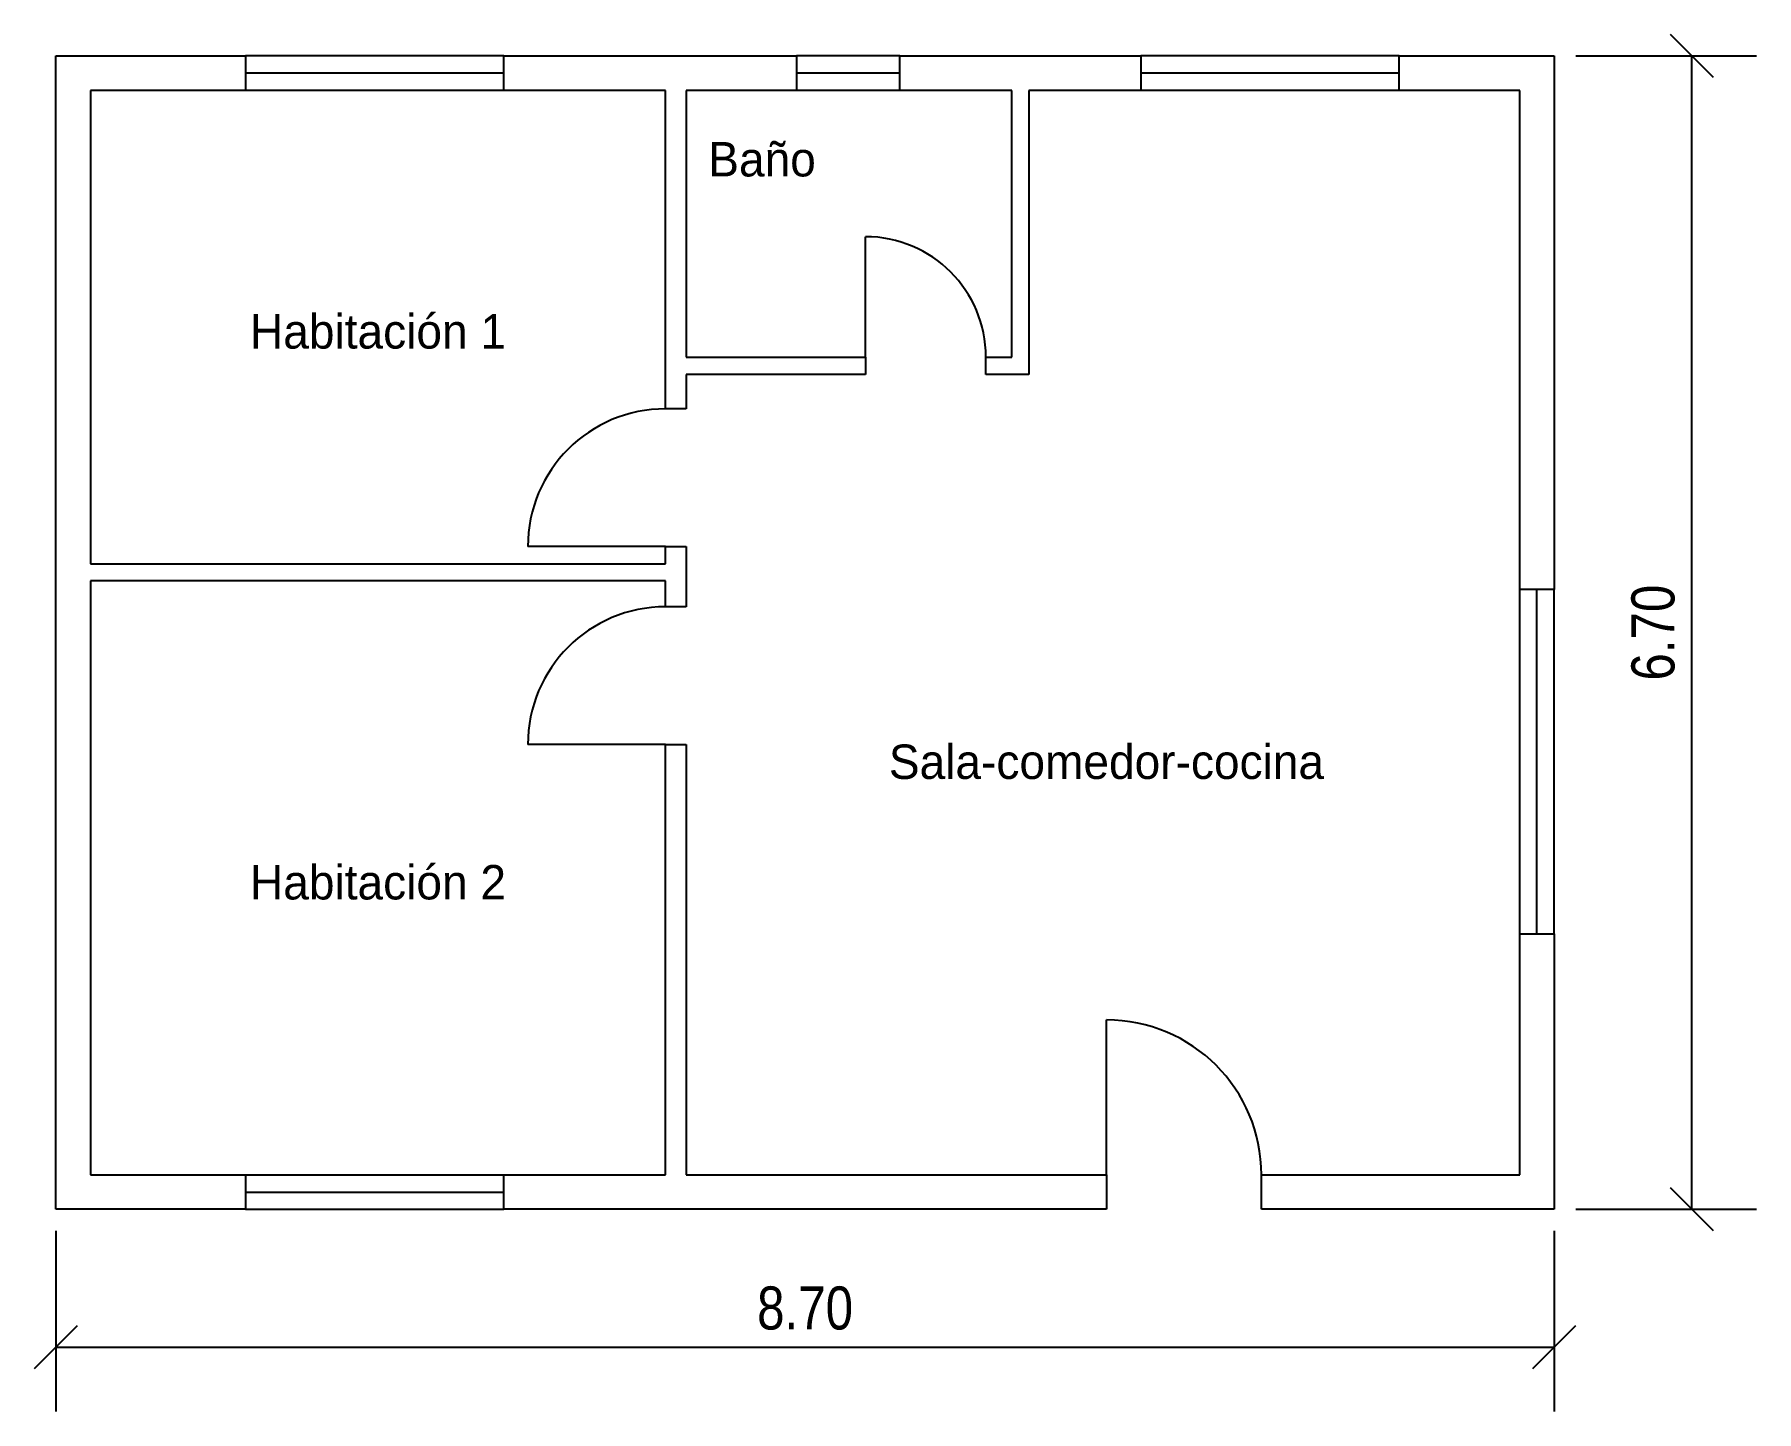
# Model space of a CAD drawing. Header units: metres. Extents: x -0.2 to 9.8, y -1.3 to 6.7.
import ezdxf
from ezdxf.enums import TextEntityAlignment as Align

# ---------------------------------------------------------------- set-up
doc = ezdxf.new("R2010")
doc.units = ezdxf.units.M
for name, color, linetype in [('A-COTA', 8, 'Continuous'), ('A-MURO', 7, 'Continuous'), ('A-PUERTA', 1, 'Continuous'), ('A-TEXTO', 3, 'Continuous'), ('A-VENTANA', 5, 'Continuous')]:
    doc.layers.add(name, color=color, linetype=linetype)
doc.styles.add('OpenSansCondensed-Light', font='OpenSansCondensed-Light.ttf')
doc.dimstyles.new('EZ_M_100_H25_CM', dxfattribs={"dimtxt": 0.25, "dimasz": 0.25, "dimexe": 0.375, "dimexo": 0.125, "dimgap": 0.1, "dimtad": 1, "dimlfac": 100, "dimzin": 12, "dimdsep": 46, "dimtxsty": 'OpenSansCondensed-Light', "dimtsz": 0.125, "dimcen": 2.5, "dimazin": 3, "dimtfac": 0.5, "dimtmove": 2, "dimatfit": 3})

msp = doc.modelspace()

# ---------------------------------------------------------------- linework, layer by layer
at = {"layer": 'A-MURO'}
for p, q in [((-0.1, -0.1), (-0.1, 6.6)), ((-0.1, 6.6), (1, 6.6)), ((1, 6.6), (1, 6.4)), ((2.5, 6.4), (2.5, 6.6)), ((2.5, 6.6), (4.2, 6.6)), ((4.2, 6.6), (4.2, 6.4)), ((4.8, 6.4), (4.8, 6.6)), ((4.8, 6.6), (6.2, 6.6)), ((6.2, 6.6), (6.2, 6.4)), ((7.7, 6.4), (7.7, 6.6)), ((7.7, 6.6), (8.6, 6.6)), ((8.6, 6.6), (8.6, 3.5)), ((1, 6.4), (0.1, 6.4)), ((0.1, 6.4), (0.1, 3.65)), ((3.44, 6.4), (2.5, 6.4)), ((3.44, 4.55), (3.44, 6.4)), ((4.2, 6.4), (3.56, 6.4)), ((3.56, 6.4), (3.56, 4.85)), ((5.45, 6.4), (4.8, 6.4)), ((5.45, 4.85), (5.45, 6.4)), ((6.2, 6.4), (5.55, 6.4)), ((5.55, 6.4), (5.55, 4.75)), ((8.4, 6.4), (7.7, 6.4)), ((8.4, 3.5), (8.4, 6.4)), ((3.56, 4.85), (4.6, 4.85)), ((4.6, 4.85), (4.6, 4.75)), ((5.3, 4.75), (5.3, 4.85)), ((5.3, 4.85), (5.45, 4.85)), ((4.6, 4.75), (3.56, 4.75)), ((3.56, 4.75), (3.56, 4.55)), ((5.55, 4.75), (5.3, 4.75)), ((3.56, 4.55), (3.44, 4.55)), ((3.44, 3.65), (3.44, 3.75)), ((3.44, 3.75), (3.56, 3.75)), ((3.56, 3.75), (3.56, 3.4)), ((0.1, 3.65), (3.44, 3.65)), ((3.44, 3.55), (0.1, 3.55)), ((0.1, 3.55), (0.1, 0.1)), ((3.44, 3.4), (3.44, 3.55)), ((8.6, 3.5), (8.4, 3.5)), ((3.56, 3.4), (3.44, 3.4)), ((3.44, 0.1), (3.44, 2.6)), ((3.44, 2.6), (3.56, 2.6)), ((3.56, 2.6), (3.56, 0.1)), ((8.4, 0.1), (8.4, 1.5)), ((8.4, 1.5), (8.6, 1.5)), ((8.6, 1.5), (8.6, -0.1)), ((0.1, 0.1), (1, 0.1)), ((1, 0.1), (1, -0.1)), ((2.5, -0.1), (2.5, 0.1)), ((2.5, 0.1), (3.44, 0.1)), ((3.56, 0.1), (6, 0.1)), ((6, 0.1), (6, -0.1)), ((6.9, -0.1), (6.9, 0.1)), ((6.9, 0.1), (8.4, 0.1)), ((1, -0.1), (-0.1, -0.1)), ((6, -0.1), (2.5, -0.1)), ((8.6, -0.1), (6.9, -0.1))]:
    msp.add_line(p, q, dxfattribs=at)
at = {"layer": 'A-PUERTA'}
for p, q in [((4.6, 4.85), (4.6, 5.55)), ((3.44, 3.75), (2.64, 3.75)), ((3.44, 2.6), (2.64, 2.6)), ((6, 0.1), (6, 1))]:
    msp.add_line(p, q, dxfattribs=at)
for centre, radius, start, end in [((4.6, 4.85), 0.7, 0, 90), ((3.44, 3.75), 0.8, 90, 180), ((3.44, 2.6), 0.8, 90, 180), ((6, 0.1), 0.9, 0, 90)]:
    msp.add_arc(centre, radius, start, end, dxfattribs=at)
at = {"layer": 'A-VENTANA'}
for p, q in [((2.5, 6.6), (1, 6.6)), ((2.5, 6.5), (1, 6.5)), ((4.8, 6.6), (4.2, 6.6)), ((4.8, 6.5), (4.2, 6.5)), ((7.7, 6.6), (6.2, 6.6)), ((7.7, 6.5), (6.2, 6.5)), ((2.5, 6.4), (1, 6.4)), ((4.8, 6.4), (4.2, 6.4)), ((7.7, 6.4), (6.2, 6.4)), ((8.4, 1.5), (8.4, 3.5)), ((8.5, 1.5), (8.5, 3.5)), ((8.6, 1.5), (8.6, 3.5)), ((1, 0.1), (2.5, 0.1)), ((1, 0), (2.5, 0)), ((1, -0.1), (2.5, -0.1))]:
    msp.add_line(p, q, dxfattribs=at)

# ---------------------------------------------------------------- texts
at = {"layer": 'A-TEXTO'}
for s, p in [('Baño', (4, 6)), ('Habitación 1', (1.77, 5)), ('Sala-comedor-cocina', (6, 2.5)), ('Habitación 2', (1.77, 1.8))]:
    msp.add_text(s, height=0.2, dxfattribs=at).set_placement(p, align=Align.MIDDLE_CENTER)

# ---------------------------------------------------------------- dimensions: what is measured, and where the dimension line sits
at = {"layer": 'A-COTA'}
msp.add_linear_dim(base=(9.4, -0.1), p1=(8.6, -0.1), p2=(8.6, 6.6), angle=90, dimstyle='EZ_M_100_H25_CM', override={"dimscale": 1, "dimdec": 2, "dimlfac": 1, "dimzin": 0}, dxfattribs=at).render()
msp.add_linear_dim(base=(-0.1, -0.9), p1=(-0.1, -0.1), p2=(8.6, -0.1), dimstyle='EZ_M_100_H25_CM', override={"dimscale": 1, "dimdec": 2, "dimlfac": 1, "dimzin": 0}, dxfattribs=at).render()

doc.saveas('drawing.dxf')
